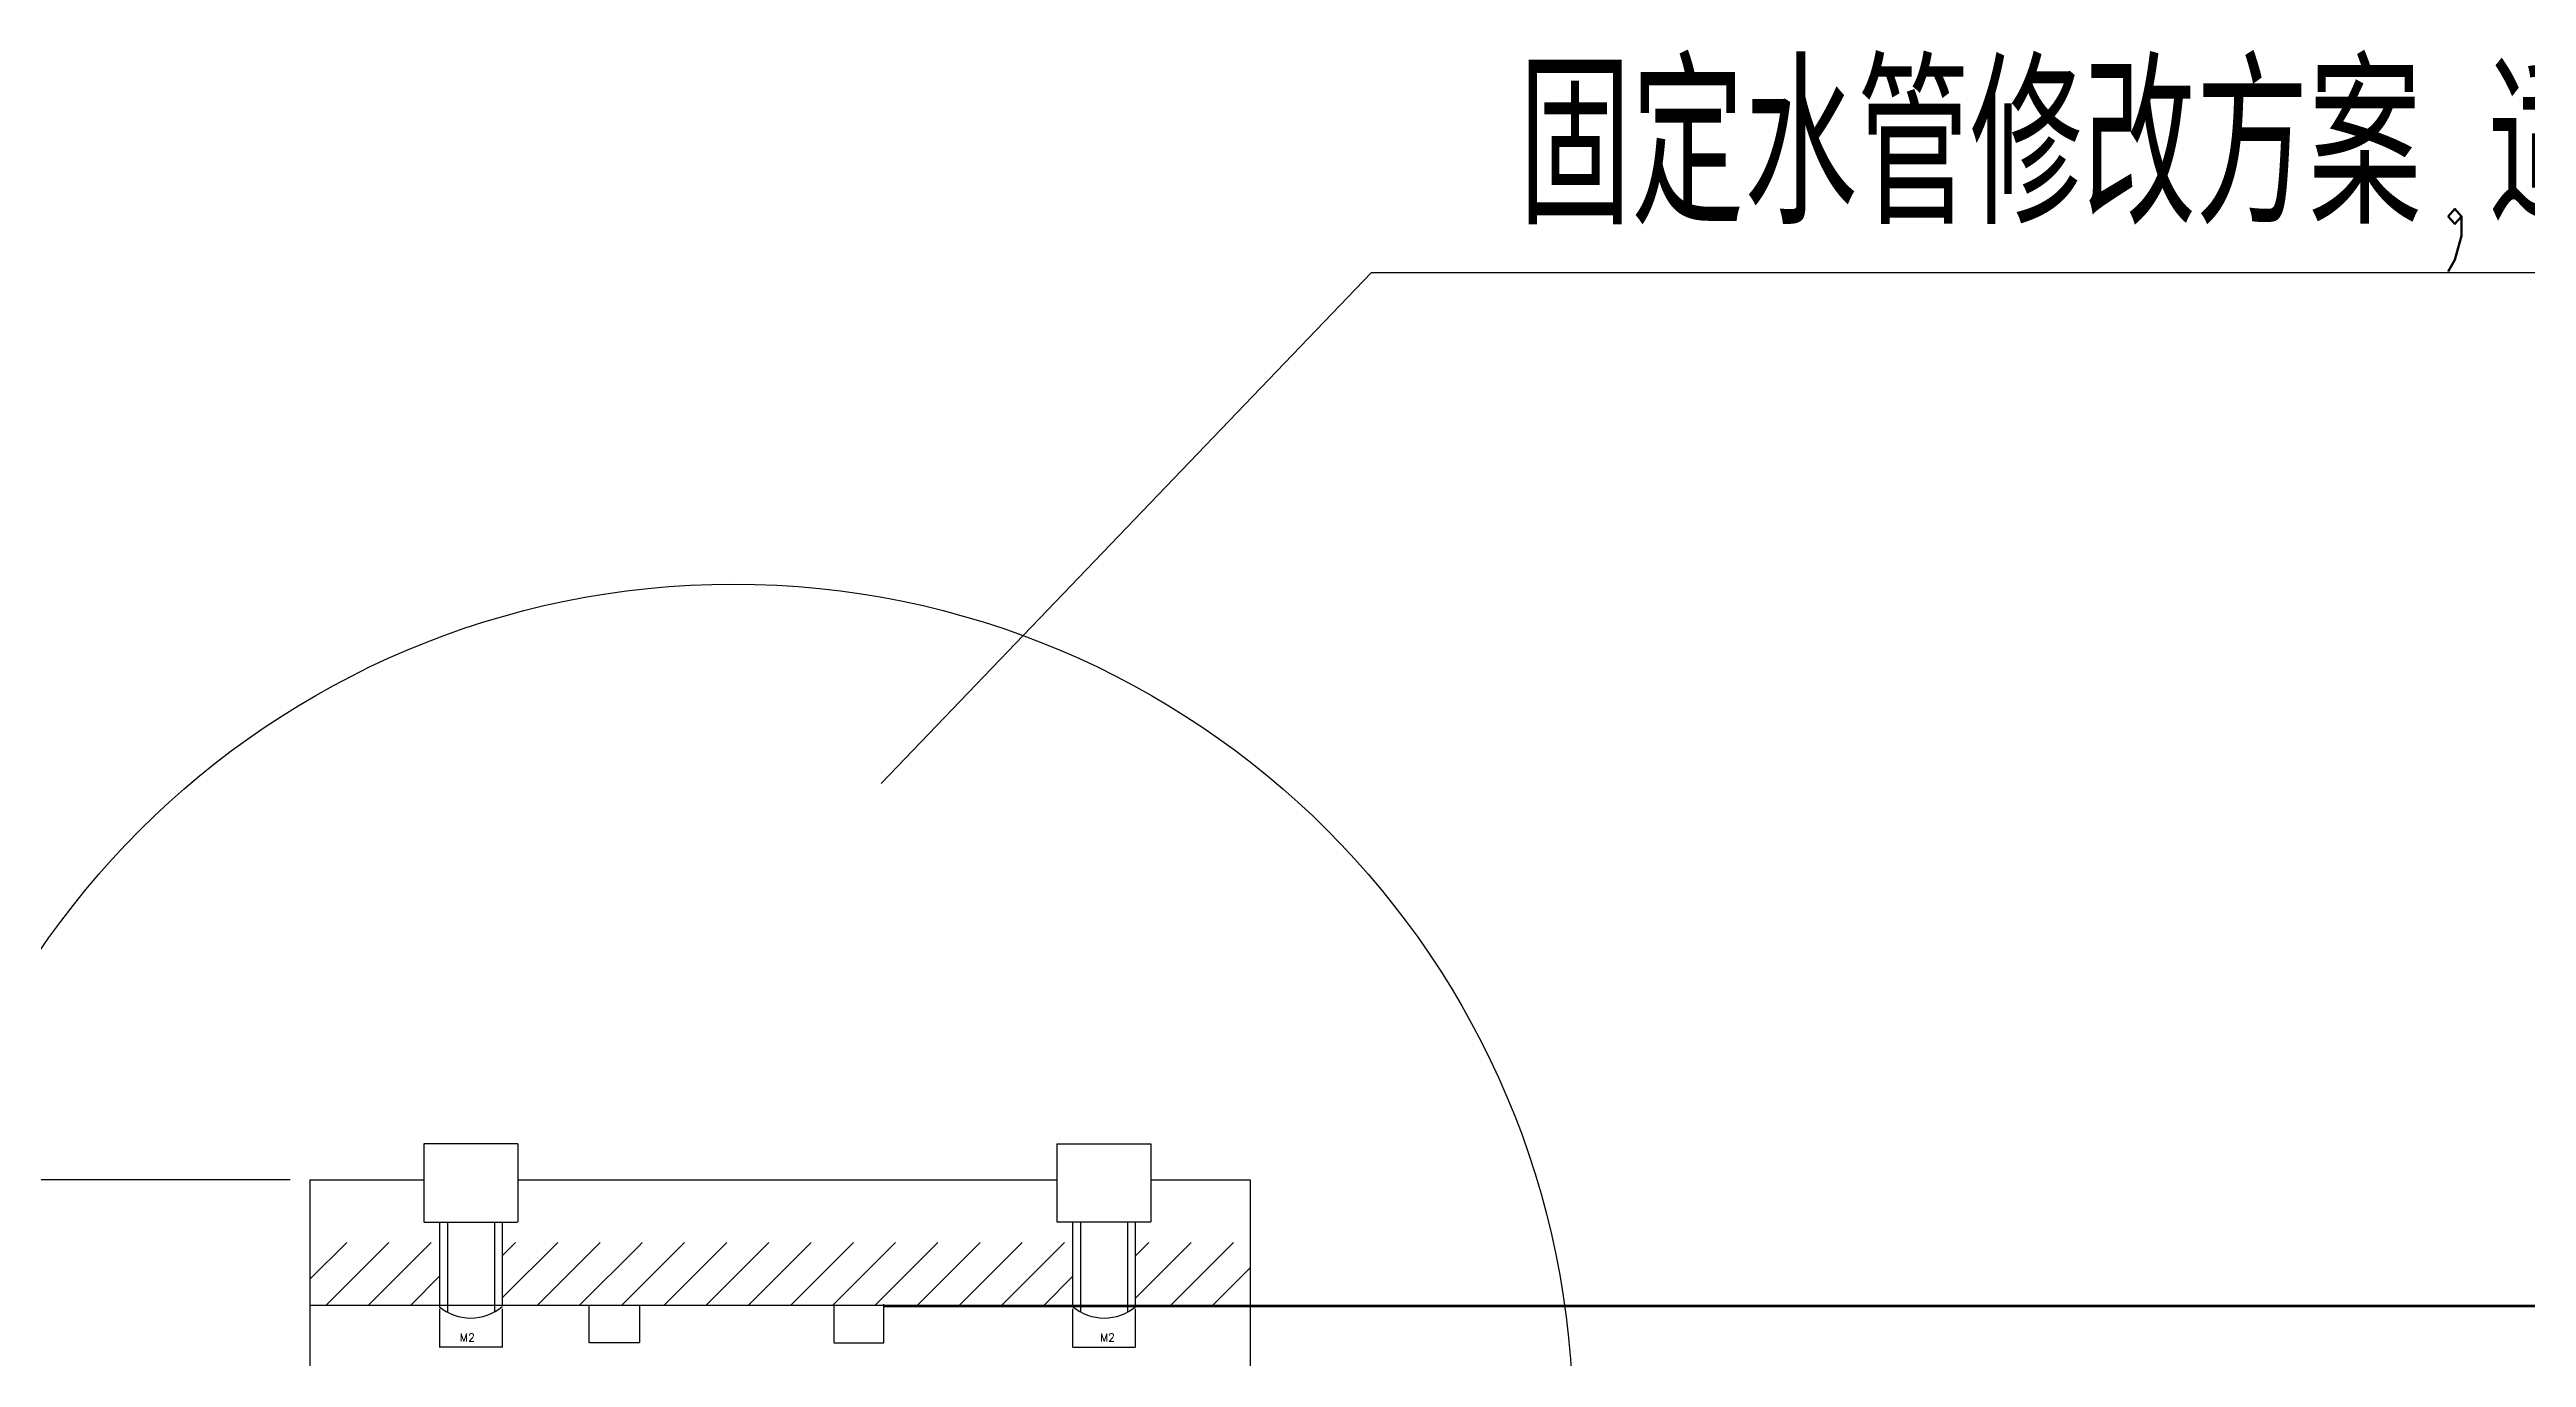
# Model space of a CAD drawing. Header units: millimetres. Extents: x -58888 to 139371, y -43158 to 38068.
# Drawn here: x -47795 to -39893, y 33896 to 38068 of the extents above; entities that cross this region are included whole.
import ezdxf

# ---------------------------------------------------------------- set-up
doc = ezdxf.new("R2010")
doc.units = ezdxf.units.MM
doc.linetypes.add('HIDDEN', pattern=[9.525, 6.35, -3.175])
doc.layers.add('图层2', color=108, linetype='Continuous')
doc.styles.get("Standard").update_dxf_attribs({"font": 'txt', "bigfont": 'gbcbig.shx'})

msp = doc.modelspace()

# ---------------------------------------------------------------- linework, layer by layer
for p, q in [((-45141.288, 35726.546), (-43577.155, 37356.949)), ((-43577.155, 37356.949), (-37134.979, 37356.949))]:
    msp.add_line(p, q)
msp.add_circle((-45612.643, 33684.684), 2678.017)
for centre in [(-46451.241, 34176.066), (-44430.057, 34176.066)]:
    msp.add_arc(centre, 154.628, 229.3477362, 310.6522638)
at = {"layer": '图层2', "color": 1, "linetype": 'HIDDEN', "ltscale": 0.2}
for p, q in [((-46600.302, 34576.916), (-46600.302, 34326.916)), ((-46300.302, 34576.916), (-46600.302, 34576.916)), ((-46300.302, 34576.916), (-46300.302, 34326.916)), ((-44580.996, 34576.916), (-44580.996, 34326.916)), ((-44580.996, 34576.916), (-44280.996, 34576.916)), ((-44280.996, 34576.916), (-44280.996, 34326.916)), ((-46600.302, 34326.916), (-46300.302, 34326.916)), ((-46550.302, 34326.916), (-46550.302, 34058.598)), ((-46525.302, 34326.916), (-46525.302, 34040.328)), ((-46375.302, 34326.916), (-46375.302, 34041.369)), ((-46350.302, 34326.916), (-46350.302, 34058.598)), ((-44280.996, 34326.916), (-44580.996, 34326.916)), ((-44530.996, 34326.916), (-44530.996, 34058.598)), ((-44505.996, 34326.916), (-44505.996, 34041.369)), ((-44355.996, 34326.916), (-44355.996, 34040.328)), ((-44330.996, 34326.916), (-44330.996, 34058.598)), ((-46072.674, 33942.342), (-46072.674, 34062.342)), ((-45912.674, 34062.342), (-45912.674, 33942.342)), ((-45292.674, 34062.342), (-45292.674, 33942.342)), ((-45134.199, 34062.48), (-43964.199, 34062.48)), ((-45132.674, 33942.342), (-45132.674, 34066.097)), ((-45912.674, 33942.342), (-46072.674, 33942.342)), ((-45292.674, 33942.342), (-45132.674, 33942.342))]:
    msp.add_line(p, q, dxfattribs=at)
at = {"layer": '图层2', "color": 6, "linetype": 'ByBlock'}
msp.add_line((-47026.699, 34462.48), (-48652.642, 34462.48), dxfattribs=at)
at = {"layer": '图层2', "color": 2, "linetype": 'ByBlock'}
for p, q in [((-46964.199, 34462.48), (-46964.199, 29588.558)), ((-46964.199, 34462.48), (-46600.302, 34462.48)), ((-46300.302, 34462.48), (-44580.996, 34462.48)), ((-44280.996, 34462.48), (-43964.199, 34462.48)), ((-43964.199, 34462.48), (-43964.199, 29499.399)), ((-46964.199, 34062.48), (5967.326, 34062.48))]:
    msp.add_line(p, q, dxfattribs=at)
at = {"layer": '图层2', "color": 4, "linetype": 'ByBlock'}
for p, q in [((-46964.199, 34145.027), (-46846.746, 34262.48)), ((-46912.042, 34062.48), (-46712.042, 34262.48)), ((-46777.338, 34062.48), (-46577.338, 34262.48)), ((-46350.302, 34220.109), (-46307.931, 34262.48)), ((-46350.302, 34085.405), (-46173.227, 34262.48)), ((-46238.523, 34062.48), (-46038.523, 34262.48)), ((-46103.819, 34062.48), (-45914.199, 34252.1)), ((-45914.199, 34252.1), (-45903.819, 34262.48)), ((-45914.199, 34117.396), (-45769.115, 34262.48)), ((-45834.411, 34062.48), (-45634.411, 34262.48)), ((-45699.708, 34062.48), (-45499.708, 34262.48)), ((-45565.004, 34062.48), (-45365.004, 34262.48)), ((-45430.3, 34062.48), (-45230.3, 34262.48)), ((-45295.596, 34062.48), (-45095.596, 34262.48)), ((-45160.892, 34062.48), (-44960.892, 34262.48)), ((-45026.188, 34062.48), (-44826.188, 34262.48)), ((-44891.485, 34062.48), (-44691.485, 34262.48)), ((-44756.781, 34062.48), (-44556.781, 34262.48)), ((-44330.996, 34218.858), (-44287.373, 34262.48)), ((-44330.996, 34084.154), (-44152.669, 34262.48)), ((-44217.965, 34062.48), (-44017.965, 34262.48)), ((-46642.635, 34062.48), (-46550.302, 34154.813)), ((-44622.077, 34062.48), (-44530.996, 34153.562)), ((-44083.262, 34062.48), (-43964.199, 34181.543)), ((-45969.115, 34062.48), (-45914.199, 34117.396))]:
    msp.add_line(p, q, dxfattribs=at)
at = {"layer": '图层2', "color": 3, "linetype": 'ByBlock'}
for p, q in [((-45134.199, 34058.598), (5885.801, 34058.598)), ((-46550.302, 34050.422), (-46550.302, 33927.34)), ((-46350.302, 34050.422), (-46350.302, 33927.34)), ((-44530.996, 34050.422), (-44530.996, 33927.34)), ((-44330.996, 34050.422), (-44330.996, 33927.34)), ((-46352.802, 33928.59), (-46547.802, 33928.59)), ((-44528.496, 33928.59), (-44333.496, 33928.59))]:
    msp.add_line(p, q, dxfattribs=at)
for points in [[(-46547.802, 33929.006), (-46547.802, 33928.173), (-46550.302, 33928.59)], [(-46352.802, 33929.006), (-46352.802, 33928.173), (-46350.302, 33928.59)], [(-44528.496, 33929.006), (-44528.496, 33928.173), (-44530.996, 33928.59)], [(-44333.496, 33929.006), (-44333.496, 33928.173), (-44330.996, 33928.59)]]:
    msp.add_solid(points, dxfattribs=at)

# ---------------------------------------------------------------- texts
at = {"layer": '图层2', "color": 6}
msp.add_text('固定水管修改方案,适宜原装蓝管', height=500, dxfattribs=at).set_placement((-43108.008, 37512.133))
at = {"layer": '图层2', "color": 3, "linetype": 'ByBlock', "char_height": 25, "attachment_point": 5}
for insert in [(-46461.884, 33959.381), (-44419.413, 33959.381)]:
    msp.add_mtext('M2', dxfattribs=dict(at, insert=insert))

doc.saveas('drawing.dxf')
